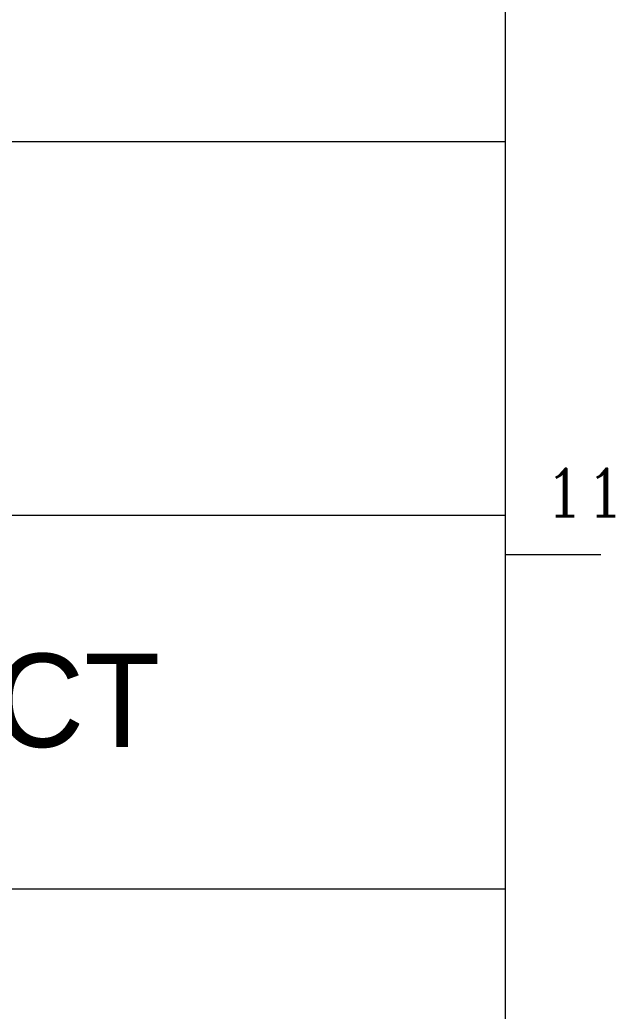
# Model space of a CAD drawing. Header units: millimetres. Extents: x -300 to 383236, y -195106 to -144646.
# Drawn here: x 145495 to 148196, y -190605 to -186104 of the extents above; entities that cross this region are included whole.
import ezdxf
from ezdxf.enums import TextEntityAlignment as Align

# ---------------------------------------------------------------- set-up
doc = ezdxf.new("R2010")
doc.units = ezdxf.units.MM
doc.header["$LTSCALE"] = 60
doc.layers.add('1', color=7, linetype='Continuous')
doc.layers.add('TAN-TIT', color=30, linetype='Continuous', lineweight=0)
doc.styles.add('COM', font='COMPLEX', dxfattribs={"height": 5})
doc.styles.add('KJR', font='arial.ttf', dxfattribs={"width": 0.8})

# ---------------------------------------------------------------- blocks, each defined once
blk = doc.blocks.new('BORDER')
at = {"layer": 'TAN-TIT'}
for p, q in [((232823, 3520), (232823, 164680)), ((193237, 28163), (232823, 28163)), ((193237, 22508), (232823, 22508)), ((232823, 21915), (234266, 21915)), ((193237, 16852), (232823, 16852))]:
    blk.add_line(p, q, dxfattribs=at)
at = {"style": 'KJR', "width": 0.9519}
blk.add_text('MMRP CHALK RIVER PROJECT', height=1413.79, dxfattribs=at).set_placement((199500, 19000), (227600, 19000), align=Align.FIT)
at = {"layer": 'TAN-TIT', "style": 'COM'}
blk.add_text('11', height=721, dxfattribs=at).set_placement((233400, 22492))

msp = doc.modelspace()

# ---------------------------------------------------------------- block references
at = {"layer": '1', "xscale": 0.3, "yscale": 0.3, "zscale": 0.3}
msp.add_blockref('BORDER', (77851.8, -195106.1), dxfattribs=at)

doc.saveas('drawing.dxf')
